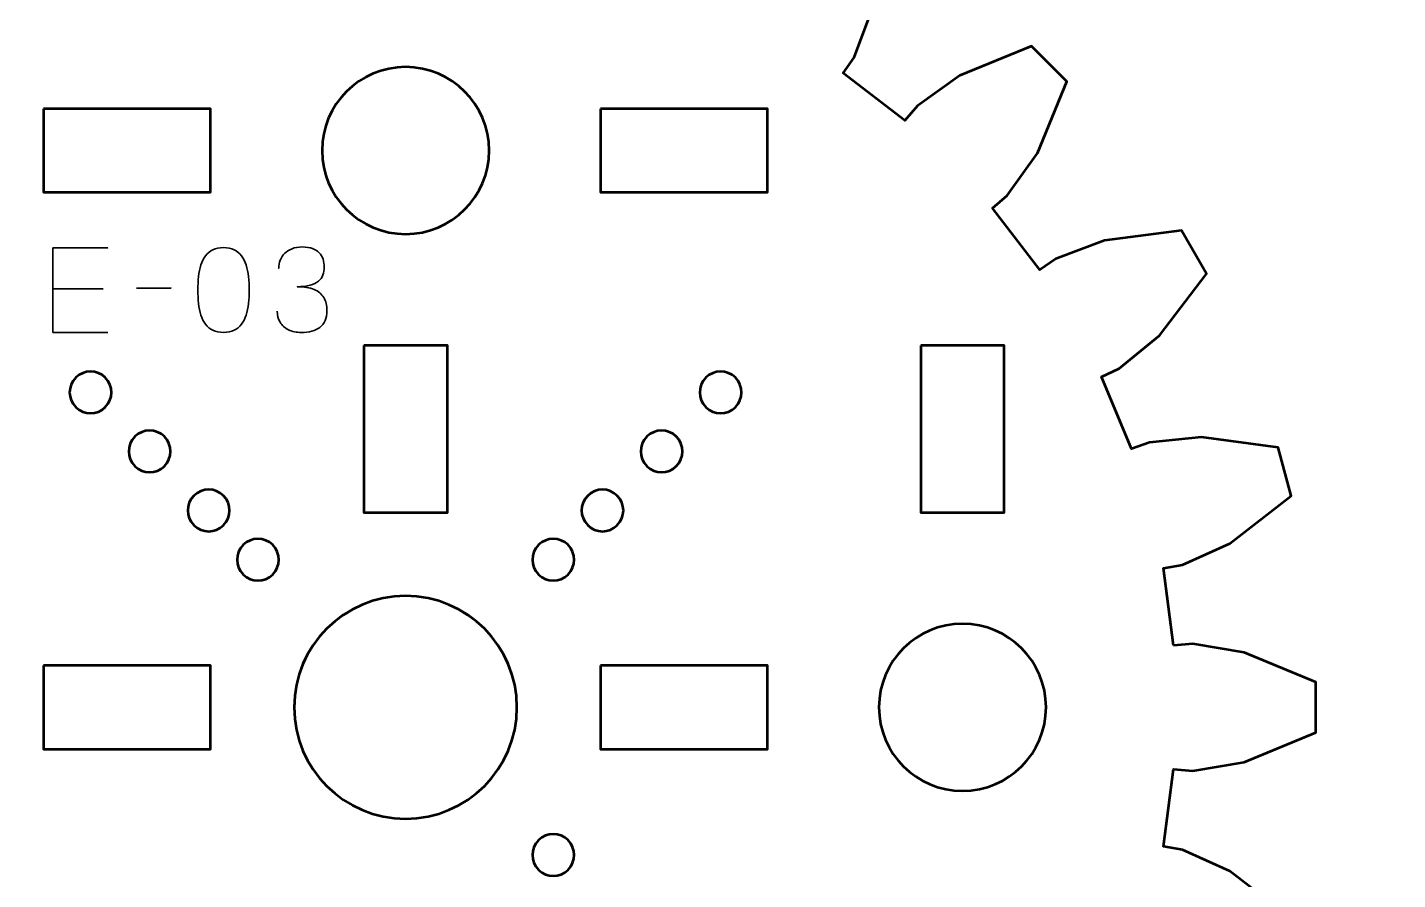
# Model space of a CAD drawing. Header units: centimetres. Extents: x -21 to 0, y -29.7 to 0.
# Drawn here: x -15.902 to -10.981, y -26.069 to -23.008 of the extents above; entities that cross this region are included whole.
import ezdxf

# ---------------------------------------------------------------- set-up
doc = ezdxf.new("R2010")
doc.units = ezdxf.units.CM
doc.header["$MEASUREMENT"] = 0
doc.layers.add('Layer 1', color=7, linetype='Continuous')

msp = doc.modelspace()

# ---------------------------------------------------------------- linework, layer by layer
at = {"layer": 'Layer 1', "color": 22, "lineweight": 53}
msp.add_open_spline([(-21.00003, -29.19995), (-21.00003, -29.19995), (-21.00003, -0.49992), (-21.00003, -0.49992), (-21.00003, -0.49992), (-21.00003, -0.22295), (-20.77694, 0.00004), (-20.49994, 0.00004), (-20.49994, 0.00004), (-20.49994, 0.00004), (-0.50008, 0.00004), (-0.50008, 0.00004), (-0.50008, 0.00004), (-0.22294, 0.00004), (0.00002, -0.22295), (0.00002, -0.49992), (0.00002, -0.49992), (0.00002, -0.49992), (0.00002, -29.19995), (0.00002, -29.19995), (0.00002, -29.19995), (0.00002, -29.47695), (-0.22294, -29.70004), (-0.50008, -29.70004), (-0.50008, -29.70004), (-0.50008, -29.70004), (-20.49994, -29.70004), (-20.49994, -29.70004), (-20.49994, -29.70004), (-20.77694, -29.70004), (-21.00003, -29.47695), (-21.00003, -29.19995)], degree=3, knots=[0, 0, 0, 0, 0.125, 0.125, 0.125, 0.125, 0.25, 0.25, 0.25, 0.25, 0.375, 0.375, 0.375, 0.375, 0.5, 0.5, 0.5, 0.5, 0.625, 0.625, 0.625, 0.625, 0.75, 0.75, 0.75, 0.75, 0.875, 0.875, 0.875, 0.875, 1, 1, 1, 1], dxfattribs=at)
at = {"layer": 'Layer 1', "color": 2, "lineweight": 53}
for points, knots in [([(-11.78553, -25.22803), (-11.78553, -25.22803), (-11.71624, -25.2224), (-11.71624, -25.2224), (-11.71624, -25.2224), (-11.71624, -25.2224), (-11.53163, -25.25273), (-11.53163, -25.25273), (-11.53163, -25.25273), (-11.53163, -25.25273), (-11.27485, -25.35994), (-11.27485, -25.35994), (-11.27485, -25.35994), (-11.27485, -25.35994), (-11.27485, -25.53996), (-11.27485, -25.53996), (-11.27485, -25.53996), (-11.27485, -25.53996), (-11.53163, -25.64744), (-11.53163, -25.64744), (-11.53163, -25.64744), (-11.53163, -25.64744), (-11.71624, -25.67771), (-11.71624, -25.67771), (-11.71624, -25.67771), (-11.71624, -25.67771), (-11.78553, -25.67214), (-11.78553, -25.67214), (-11.78553, -25.67214), (-11.78553, -25.67214), (-11.82199, -25.94935), (-11.82199, -25.94935), (-11.82199, -25.94935), (-11.82199, -25.94935), (-11.75368, -25.9619), (-11.75368, -25.9619), (-11.75368, -25.9619), (-11.75368, -25.9619), (-11.58313, -26.0389), (-11.58313, -26.0389), (-11.58313, -26.0389), (-11.58313, -26.0389), (-11.36281, -26.20904), (-11.36281, -26.20904), (-11.36281, -26.20904), (-11.36281, -26.20904), (-11.40949, -26.38283), (-11.40949, -26.38283), (-11.40949, -26.38283), (-11.40949, -26.38283), (-11.68518, -26.42027), (-11.68518, -26.42027), (-11.68518, -26.42027), (-11.68518, -26.42027), (-11.87157, -26.40175), (-11.87157, -26.40175), (-11.87157, -26.40175), (-11.87157, -26.40175), (-11.93695, -26.37844), (-11.93695, -26.37844), (-11.93695, -26.37844), (-11.93695, -26.37844), (-12.04404, -26.63675), (-12.04404, -26.63675), (-12.04404, -26.63675), (-12.04404, -26.63675), (-11.98117, -26.66647), (-11.98117, -26.66647), (-11.98117, -26.66647), (-11.98117, -26.66647), (-11.83645, -26.78511), (-11.83645, -26.78511), (-11.83645, -26.78511), (-11.83645, -26.78511), (-11.66764, -27.00637), (-11.66764, -27.00637), (-11.66764, -27.00637), (-11.66764, -27.00637), (-11.75773, -27.1623), (-11.75773, -27.1623), (-11.75773, -27.1623), (-11.75773, -27.1623), (-12.03381, -27.12698), (-12.03381, -27.12698), (-12.03381, -27.12698), (-12.03381, -27.12698), (-12.20879, -27.0608), (-12.20879, -27.0608), (-12.20879, -27.0608), (-12.20879, -27.0608), (-12.26608, -27.02123), (-12.26608, -27.02123), (-12.26608, -27.02123), (-12.26608, -27.02123), (-12.43624, -27.24309), (-12.43624, -27.24309), (-12.43624, -27.24309), (-12.43624, -27.24309), (-12.38339, -27.28823), (-12.38339, -27.28823), (-12.38339, -27.28823), (-12.38339, -27.28823), (-12.27419, -27.4403), (-12.27419, -27.4403), (-12.27419, -27.4403), (-12.27419, -27.4403), (-12.1685, -27.69762), (-12.1685, -27.69762), (-12.1685, -27.69762), (-12.1685, -27.69762), (-12.29582, -27.82499), (-12.29582, -27.82499), (-12.29582, -27.82499), (-12.29582, -27.82499), (-12.55339, -27.71944), (-12.55339, -27.71944), (-12.55339, -27.71944), (-12.55339, -27.71944), (-12.7054, -27.61026), (-12.7054, -27.61026), (-12.7054, -27.61026), (-12.7054, -27.61026), (-12.75034, -27.55721), (-12.75034, -27.55721), (-12.75034, -27.55721), (-12.75034, -27.55721), (-12.9722, -27.72735), (-12.9722, -27.72735), (-12.9722, -27.72735), (-12.9722, -27.72735), (-12.93263, -27.78464), (-12.93263, -27.78464), (-12.93263, -27.78464), (-12.93263, -27.78464), (-12.86665, -27.95982), (-12.86665, -27.95982), (-12.86665, -27.95982), (-12.86665, -27.95982), (-12.83119, -28.2359), (-12.83119, -28.2359), (-12.83119, -28.2359), (-12.83119, -28.2359), (-12.98707, -28.3258), (-12.98707, -28.3258), (-12.98707, -28.3258), (-12.98707, -28.3258), (-13.20852, -28.15718), (-13.20852, -28.15718), (-13.20852, -28.15718), (-13.20852, -28.15718), (-13.32701, -28.01232), (-13.32701, -28.01232), (-13.32701, -28.01232), (-13.32701, -28.01232), (-13.35689, -27.9496), (-13.35689, -27.9496), (-13.35689, -27.9496), (-13.35689, -27.9496), (-13.61525, -28.05648), (-13.61525, -28.05648), (-13.61525, -28.05648), (-13.61525, -28.05648), (-13.59188, -28.12207), (-13.59188, -28.12207), (-13.59188, -28.12207), (-13.59188, -28.12207), (-13.57336, -28.30827), (-13.57336, -28.30827), (-13.57336, -28.30827), (-13.57336, -28.30827), (-13.6106, -28.58415), (-13.6106, -28.58415), (-13.6106, -28.58415), (-13.6106, -28.58415), (-13.78439, -28.63062), (-13.78439, -28.63062), (-13.78439, -28.63062), (-13.78439, -28.63062), (-13.95459, -28.4105), (-13.95459, -28.4105), (-13.95459, -28.4105), (-13.95459, -28.4105), (-14.03173, -28.23977), (-14.03173, -28.23977), (-14.03173, -28.23977), (-14.03173, -28.23977), (-14.04429, -28.17146), (-14.04429, -28.17146), (-14.04429, -28.17146), (-14.04429, -28.17146), (-14.32131, -28.20796), (-14.32131, -28.20796), (-14.32131, -28.20796), (-14.32131, -28.20796), (-14.31592, -28.2772), (-14.31592, -28.2772), (-14.31592, -28.2772), (-14.31592, -28.2772), (-14.346, -28.46202), (-14.346, -28.46202), (-14.346, -28.46202), (-14.346, -28.46202), (-14.45347, -28.71879), (-14.45347, -28.71879), (-14.45347, -28.71879), (-14.45347, -28.71879), (-14.63349, -28.71879), (-14.63349, -28.71879), (-14.63349, -28.71879), (-14.63349, -28.71879), (-14.74096, -28.46202), (-14.74096, -28.46202), (-14.74096, -28.46202), (-14.74096, -28.46202), (-14.77124, -28.2772), (-14.77124, -28.2772), (-14.77124, -28.2772), (-14.77124, -28.2772), (-14.76565, -28.20796), (-14.76565, -28.20796), (-14.76565, -28.20796), (-14.76565, -28.20796), (-15.04288, -28.17146), (-15.04288, -28.17146), (-15.04288, -28.17146), (-15.04288, -28.17146), (-15.05543, -28.23977), (-15.05543, -28.23977), (-15.05543, -28.23977), (-15.05543, -28.23977), (-15.13237, -28.4105), (-15.13237, -28.4105), (-15.13237, -28.4105), (-15.13237, -28.4105), (-15.30257, -28.63062), (-15.30257, -28.63062), (-15.30257, -28.63062), (-15.30257, -28.63062), (-15.47636, -28.58415), (-15.47636, -28.58415), (-15.47636, -28.58415), (-15.47636, -28.58415), (-15.5138, -28.30827), (-15.5138, -28.30827), (-15.5138, -28.30827), (-15.5138, -28.30827), (-15.49508, -28.12207), (-15.49508, -28.12207), (-15.49508, -28.12207), (-15.49508, -28.12207), (-15.47191, -28.05648), (-15.47191, -28.05648), (-15.47191, -28.05648), (-15.47191, -28.05648), (-15.73007, -27.9496), (-15.73007, -27.9496), (-15.73007, -27.9496), (-15.73007, -27.9496), (-15.75995, -28.01232), (-15.75995, -28.01232), (-15.75995, -28.01232), (-15.75995, -28.01232), (-15.87844, -28.15718), (-15.87844, -28.15718), (-15.87844, -28.15718), (-15.87844, -28.15718), (-16.09989, -28.3258), (-16.09989, -28.3258), (-16.09989, -28.3258), (-16.09989, -28.3258), (-16.25577, -28.2359), (-16.25577, -28.2359), (-16.25577, -28.2359), (-16.25577, -28.2359), (-16.2205, -27.95982), (-16.2205, -27.95982), (-16.2205, -27.95982), (-16.2205, -27.95982), (-16.15433, -27.78464), (-16.15433, -27.78464), (-16.15433, -27.78464), (-16.15433, -27.78464), (-16.11476, -27.72735), (-16.11476, -27.72735), (-16.11476, -27.72735), (-16.11476, -27.72735), (-16.33662, -27.55721), (-16.33662, -27.55721), (-16.33662, -27.55721), (-16.33662, -27.55721), (-16.38176, -27.61026), (-16.38176, -27.61026), (-16.38176, -27.61026), (-16.38176, -27.61026), (-16.53359, -27.71944), (-16.53359, -27.71944), (-16.53359, -27.71944), (-16.53359, -27.71944), (-16.79114, -27.82499), (-16.79114, -27.82499), (-16.79114, -27.82499), (-16.79114, -27.82499), (-16.91847, -27.69762), (-16.91847, -27.69762), (-16.91847, -27.69762), (-16.91847, -27.69762), (-16.81297, -27.4403), (-16.81297, -27.4403), (-16.81297, -27.4403), (-16.81297, -27.4403), (-16.70357, -27.28823), (-16.70357, -27.28823), (-16.70357, -27.28823), (-16.70357, -27.28823), (-16.65068, -27.24309), (-16.65068, -27.24309), (-16.65068, -27.24309), (-16.65068, -27.24309), (-16.82088, -27.02123), (-16.82088, -27.02123), (-16.82088, -27.02123), (-16.82088, -27.02123), (-16.87817, -27.0608), (-16.87817, -27.0608), (-16.87817, -27.0608), (-16.87817, -27.0608), (-17.05335, -27.12698), (-17.05335, -27.12698), (-17.05335, -27.12698), (-17.05335, -27.12698), (-17.32923, -27.1623), (-17.32923, -27.1623), (-17.32923, -27.1623), (-17.32923, -27.1623), (-17.41932, -27.00637), (-17.41932, -27.00637), (-17.41932, -27.00637), (-17.41932, -27.00637), (-17.25071, -26.78511), (-17.25071, -26.78511), (-17.25071, -26.78511), (-17.25071, -26.78511), (-17.10579, -26.66647), (-17.10579, -26.66647), (-17.10579, -26.66647), (-17.10579, -26.66647), (-17.04293, -26.63675), (-17.04293, -26.63675), (-17.04293, -26.63675), (-17.04293, -26.63675), (-17.15001, -26.37844), (-17.15001, -26.37844), (-17.15001, -26.37844), (-17.15001, -26.37844), (-17.2154, -26.40175), (-17.2154, -26.40175), (-17.2154, -26.40175), (-17.2154, -26.40175), (-17.40178, -26.42027), (-17.40178, -26.42027), (-17.40178, -26.42027), (-17.40178, -26.42027), (-17.67762, -26.38283), (-17.67762, -26.38283), (-17.67762, -26.38283), (-17.67762, -26.38283), (-17.72415, -26.20904), (-17.72415, -26.20904), (-17.72415, -26.20904), (-17.72415, -26.20904), (-17.50383, -26.0389), (-17.50383, -26.0389), (-17.50383, -26.0389), (-17.50383, -26.0389), (-17.33328, -25.9619), (-17.33328, -25.9619), (-17.33328, -25.9619), (-17.33328, -25.9619), (-17.26497, -25.94935), (-17.26497, -25.94935), (-17.26497, -25.94935), (-17.26497, -25.94935), (-17.30143, -25.67214), (-17.30143, -25.67214), (-17.30143, -25.67214), (-17.30143, -25.67214), (-17.37072, -25.67771), (-17.37072, -25.67771), (-17.37072, -25.67771), (-17.37072, -25.67771), (-17.55553, -25.64744), (-17.55553, -25.64744), (-17.55553, -25.64744), (-17.55553, -25.64744), (-17.8123, -25.53996), (-17.8123, -25.53996), (-17.8123, -25.53996), (-17.8123, -25.53996), (-17.8123, -25.35994), (-17.8123, -25.35994), (-17.8123, -25.35994), (-17.8123, -25.35994), (-17.55553, -25.25273), (-17.55553, -25.25273), (-17.55553, -25.25273), (-17.55553, -25.25273), (-17.37072, -25.2224), (-17.37072, -25.2224), (-17.37072, -25.2224), (-17.37072, -25.2224), (-17.30143, -25.22803), (-17.30143, -25.22803), (-17.30143, -25.22803), (-17.30143, -25.22803), (-17.26497, -24.95076), (-17.26497, -24.95076), (-17.26497, -24.95076), (-17.26497, -24.95076), (-17.33328, -24.93822), (-17.33328, -24.93822), (-17.33328, -24.93822), (-17.33328, -24.93822), (-17.50383, -24.86106), (-17.50383, -24.86106), (-17.50383, -24.86106), (-17.50383, -24.86106), (-17.72415, -24.69092), (-17.72415, -24.69092), (-17.72415, -24.69092), (-17.72415, -24.69092), (-17.67762, -24.51707), (-17.67762, -24.51707), (-17.67762, -24.51707), (-17.67762, -24.51707), (-17.40178, -24.47983), (-17.40178, -24.47983), (-17.40178, -24.47983), (-17.40178, -24.47983), (-17.2154, -24.49835), (-17.2154, -24.49835), (-17.2154, -24.49835), (-17.2154, -24.49835), (-17.15001, -24.52172), (-17.15001, -24.52172), (-17.15001, -24.52172), (-17.15001, -24.52172), (-17.04293, -24.26336), (-17.04293, -24.26336), (-17.04293, -24.26336), (-17.04293, -24.26336), (-17.10579, -24.23348), (-17.10579, -24.23348), (-17.10579, -24.23348), (-17.10579, -24.23348), (-17.25071, -24.115), (-17.25071, -24.115), (-17.25071, -24.115), (-17.25071, -24.115), (-17.41932, -23.89354), (-17.41932, -23.89354), (-17.41932, -23.89354), (-17.41932, -23.89354), (-17.32923, -23.73767), (-17.32923, -23.73767), (-17.32923, -23.73767), (-17.32923, -23.73767), (-17.05335, -23.77318), (-17.05335, -23.77318), (-17.05335, -23.77318), (-17.05335, -23.77318), (-16.87817, -23.83912), (-16.87817, -23.83912), (-16.87817, -23.83912), (-16.87817, -23.83912), (-16.82088, -23.87867), (-16.82088, -23.87867), (-16.82088, -23.87867), (-16.82088, -23.87867), (-16.65068, -23.65682), (-16.65068, -23.65682), (-16.65068, -23.65682), (-16.65068, -23.65682), (-16.70357, -23.61187), (-16.70357, -23.61187), (-16.70357, -23.61187), (-16.70357, -23.61187), (-16.81297, -23.45986), (-16.81297, -23.45986), (-16.81297, -23.45986), (-16.81297, -23.45986), (-16.91847, -23.20229), (-16.91847, -23.20229), (-16.91847, -23.20229), (-16.91847, -23.20229), (-16.79114, -23.07497), (-16.79114, -23.07497), (-16.79114, -23.07497), (-16.79114, -23.07497), (-16.53359, -23.18066), (-16.53359, -23.18066), (-16.53359, -23.18066), (-16.53359, -23.18066), (-16.38176, -23.28986), (-16.38176, -23.28986), (-16.38176, -23.28986), (-16.38176, -23.28986), (-16.33662, -23.34275), (-16.33662, -23.34275), (-16.33662, -23.34275), (-16.33662, -23.34275), (-16.11476, -23.17257), (-16.11476, -23.17257), (-16.11476, -23.17257), (-16.11476, -23.17257), (-16.15433, -23.11547), (-16.15433, -23.11547), (-16.15433, -23.11547), (-16.15433, -23.11547), (-16.2205, -22.94029), (-16.2205, -22.94029), (-16.2205, -22.94029), (-16.2205, -22.94029), (-16.25577, -22.6642), (-16.25577, -22.6642), (-16.25577, -22.6642), (-16.25577, -22.6642), (-16.09989, -22.57432), (-16.09989, -22.57432), (-16.09989, -22.57432), (-16.09989, -22.57432), (-15.87844, -22.74293), (-15.87844, -22.74293), (-15.87844, -22.74293), (-15.87844, -22.74293), (-15.75995, -22.88764), (-15.75995, -22.88764), (-15.75995, -22.88764), (-15.75995, -22.88764), (-15.73007, -22.95051), (-15.73007, -22.95051), (-15.73007, -22.95051), (-15.73007, -22.95051), (-15.47191, -22.84344), (-15.47191, -22.84344), (-15.47191, -22.84344), (-15.47191, -22.84344), (-15.49508, -22.77805), (-15.49508, -22.77805), (-15.49508, -22.77805), (-15.49508, -22.77805), (-15.5138, -22.5919), (-15.5138, -22.5919), (-15.5138, -22.5919), (-15.5138, -22.5919), (-15.47636, -22.316), (-15.47636, -22.316), (-15.47636, -22.316), (-15.47636, -22.316), (-15.30257, -22.26929), (-15.30257, -22.26929), (-15.30257, -22.26929), (-15.30257, -22.26929), (-15.13237, -22.48962), (-15.13237, -22.48962), (-15.13237, -22.48962), (-15.13237, -22.48962), (-15.05543, -22.66015), (-15.05543, -22.66015), (-15.05543, -22.66015), (-15.05543, -22.66015), (-15.04288, -22.72846), (-15.04288, -22.72846), (-15.04288, -22.72846), (-15.04288, -22.72846), (-14.76565, -22.692), (-14.76565, -22.692), (-14.76565, -22.692), (-14.76565, -22.692), (-14.77124, -22.62276), (-14.77124, -22.62276), (-14.77124, -22.62276), (-14.77124, -22.62276), (-14.74096, -22.4381), (-14.74096, -22.4381), (-14.74096, -22.4381), (-14.74096, -22.4381), (-14.63349, -22.18132), (-14.63349, -22.18132), (-14.63349, -22.18132), (-14.63349, -22.18132), (-14.45347, -22.18132), (-14.45347, -22.18132), (-14.45347, -22.18132), (-14.45347, -22.18132), (-14.346, -22.4381), (-14.346, -22.4381), (-14.346, -22.4381), (-14.346, -22.4381), (-14.31592, -22.62276), (-14.31592, -22.62276), (-14.31592, -22.62276), (-14.31592, -22.62276), (-14.32131, -22.692), (-14.32131, -22.692), (-14.32131, -22.692), (-14.32131, -22.692), (-14.04429, -22.72846), (-14.04429, -22.72846), (-14.04429, -22.72846), (-14.04429, -22.72846), (-14.03173, -22.66015), (-14.03173, -22.66015), (-14.03173, -22.66015), (-14.03173, -22.66015), (-13.95459, -22.48962), (-13.95459, -22.48962), (-13.95459, -22.48962), (-13.95459, -22.48962), (-13.78439, -22.26929), (-13.78439, -22.26929), (-13.78439, -22.26929), (-13.78439, -22.26929), (-13.6106, -22.316), (-13.6106, -22.316), (-13.6106, -22.316), (-13.6106, -22.316), (-13.57336, -22.5919), (-13.57336, -22.5919), (-13.57336, -22.5919), (-13.57336, -22.5919), (-13.59188, -22.77805), (-13.59188, -22.77805), (-13.59188, -22.77805), (-13.59188, -22.77805), (-13.61525, -22.84344), (-13.61525, -22.84344), (-13.61525, -22.84344), (-13.61525, -22.84344), (-13.35689, -22.95051), (-13.35689, -22.95051), (-13.35689, -22.95051), (-13.35689, -22.95051), (-13.32701, -22.88764), (-13.32701, -22.88764), (-13.32701, -22.88764), (-13.32701, -22.88764), (-13.20852, -22.74293), (-13.20852, -22.74293), (-13.20852, -22.74293), (-13.20852, -22.74293), (-12.98707, -22.57432), (-12.98707, -22.57432), (-12.98707, -22.57432), (-12.98707, -22.57432), (-12.83119, -22.6642), (-12.83119, -22.6642), (-12.83119, -22.6642), (-12.83119, -22.6642), (-12.86665, -22.94029), (-12.86665, -22.94029), (-12.86665, -22.94029), (-12.86665, -22.94029), (-12.93263, -23.11547), (-12.93263, -23.11547), (-12.93263, -23.11547), (-12.93263, -23.11547), (-12.9722, -23.17257), (-12.9722, -23.17257), (-12.9722, -23.17257), (-12.9722, -23.17257), (-12.75034, -23.34275), (-12.75034, -23.34275), (-12.75034, -23.34275), (-12.75034, -23.34275), (-12.7054, -23.28986), (-12.7054, -23.28986), (-12.7054, -23.28986), (-12.7054, -23.28986), (-12.55339, -23.18066), (-12.55339, -23.18066), (-12.55339, -23.18066), (-12.55339, -23.18066), (-12.29582, -23.07497), (-12.29582, -23.07497), (-12.29582, -23.07497), (-12.29582, -23.07497), (-12.1685, -23.20229), (-12.1685, -23.20229), (-12.1685, -23.20229), (-12.1685, -23.20229), (-12.27419, -23.45986), (-12.27419, -23.45986), (-12.27419, -23.45986), (-12.27419, -23.45986), (-12.38339, -23.61187), (-12.38339, -23.61187), (-12.38339, -23.61187), (-12.38339, -23.61187), (-12.43624, -23.65682), (-12.43624, -23.65682), (-12.43624, -23.65682), (-12.43624, -23.65682), (-12.26608, -23.87867), (-12.26608, -23.87867), (-12.26608, -23.87867), (-12.26608, -23.87867), (-12.20879, -23.83912), (-12.20879, -23.83912), (-12.20879, -23.83912), (-12.20879, -23.83912), (-12.03381, -23.77318), (-12.03381, -23.77318), (-12.03381, -23.77318), (-12.03381, -23.77318), (-11.75773, -23.73767), (-11.75773, -23.73767), (-11.75773, -23.73767), (-11.75773, -23.73767), (-11.66764, -23.89354), (-11.66764, -23.89354), (-11.66764, -23.89354), (-11.66764, -23.89354), (-11.83645, -24.115), (-11.83645, -24.115), (-11.83645, -24.115), (-11.83645, -24.115), (-11.98117, -24.23348), (-11.98117, -24.23348), (-11.98117, -24.23348), (-11.98117, -24.23348), (-12.04404, -24.26336), (-12.04404, -24.26336), (-12.04404, -24.26336), (-12.04404, -24.26336), (-11.93695, -24.52172), (-11.93695, -24.52172), (-11.93695, -24.52172), (-11.93695, -24.52172), (-11.87157, -24.49835), (-11.87157, -24.49835), (-11.87157, -24.49835), (-11.87157, -24.49835), (-11.68518, -24.47983), (-11.68518, -24.47983), (-11.68518, -24.47983), (-11.68518, -24.47983), (-11.40949, -24.51707), (-11.40949, -24.51707), (-11.40949, -24.51707), (-11.40949, -24.51707), (-11.36281, -24.69092), (-11.36281, -24.69092), (-11.36281, -24.69092), (-11.36281, -24.69092), (-11.58313, -24.86106), (-11.58313, -24.86106), (-11.58313, -24.86106), (-11.58313, -24.86106), (-11.75368, -24.93822), (-11.75368, -24.93822), (-11.75368, -24.93822), (-11.75368, -24.93822), (-11.82199, -24.95076), (-11.82199, -24.95076), (-11.82199, -24.95076), (-11.82199, -24.95076), (-11.78553, -25.22803), (-11.78553, -25.22803)], [0, 0, 0, 0, 0.0052083, 0.0052083, 0.0052083, 0.0052083, 0.0104167, 0.0104167, 0.0104167, 0.0104167, 0.015625, 0.015625, 0.015625, 0.015625, 0.0208333, 0.0208333, 0.0208333, 0.0208333, 0.0260417, 0.0260417, 0.0260417, 0.0260417, 0.03125, 0.03125, 0.03125, 0.03125, 0.0364583, 0.0364583, 0.0364583, 0.0364583, 0.0416667, 0.0416667, 0.0416667, 0.0416667, 0.046875, 0.046875, 0.046875, 0.046875, 0.0520833, 0.0520833, 0.0520833, 0.0520833, 0.0572917, 0.0572917, 0.0572917, 0.0572917, 0.0625, 0.0625, 0.0625, 0.0625, 0.0677083, 0.0677083, 0.0677083, 0.0677083, 0.0729167, 0.0729167, 0.0729167, 0.0729167, 0.078125, 0.078125, 0.078125, 0.078125, 0.0833333, 0.0833333, 0.0833333, 0.0833333, 0.0885417, 0.0885417, 0.0885417, 0.0885417, 0.09375, 0.09375, 0.09375, 0.09375, 0.0989583, 0.0989583, 0.0989583, 0.0989583, 0.1041667, 0.1041667, 0.1041667, 0.1041667, 0.109375, 0.109375, 0.109375, 0.109375, 0.1145833, 0.1145833, 0.1145833, 0.1145833, 0.1197917, 0.1197917, 0.1197917, 0.1197917, 0.125, 0.125, 0.125, 0.125, 0.1302083, 0.1302083, 0.1302083, 0.1302083, 0.1354167, 0.1354167, 0.1354167, 0.1354167, 0.140625, 0.140625, 0.140625, 0.140625, 0.1458333, 0.1458333, 0.1458333, 0.1458333, 0.1510417, 0.1510417, 0.1510417, 0.1510417, 0.15625, 0.15625, 0.15625, 0.15625, 0.1614583, 0.1614583, 0.1614583, 0.1614583, 0.1666667, 0.1666667, 0.1666667, 0.1666667, 0.171875, 0.171875, 0.171875, 0.171875, 0.1770833, 0.1770833, 0.1770833, 0.1770833, 0.1822917, 0.1822917, 0.1822917, 0.1822917, 0.1875, 0.1875, 0.1875, 0.1875, 0.1927083, 0.1927083, 0.1927083, 0.1927083, 0.1979167, 0.1979167, 0.1979167, 0.1979167, 0.203125, 0.203125, 0.203125, 0.203125, 0.2083333, 0.2083333, 0.2083333, 0.2083333, 0.2135417, 0.2135417, 0.2135417, 0.2135417, 0.21875, 0.21875, 0.21875, 0.21875, 0.2239583, 0.2239583, 0.2239583, 0.2239583, 0.2291667, 0.2291667, 0.2291667, 0.2291667, 0.234375, 0.234375, 0.234375, 0.234375, 0.2395833, 0.2395833, 0.2395833, 0.2395833, 0.2447917, 0.2447917, 0.2447917, 0.2447917, 0.25, 0.25, 0.25, 0.25, 0.2552083, 0.2552083, 0.2552083, 0.2552083, 0.2604167, 0.2604167, 0.2604167, 0.2604167, 0.265625, 0.265625, 0.265625, 0.265625, 0.2708333, 0.2708333, 0.2708333, 0.2708333, 0.2760417, 0.2760417, 0.2760417, 0.2760417, 0.28125, 0.28125, 0.28125, 0.28125, 0.2864583, 0.2864583, 0.2864583, 0.2864583, 0.2916667, 0.2916667, 0.2916667, 0.2916667, 0.296875, 0.296875, 0.296875, 0.296875, 0.3020833, 0.3020833, 0.3020833, 0.3020833, 0.3072917, 0.3072917, 0.3072917, 0.3072917, 0.3125, 0.3125, 0.3125, 0.3125, 0.3177083, 0.3177083, 0.3177083, 0.3177083, 0.3229167, 0.3229167, 0.3229167, 0.3229167, 0.328125, 0.328125, 0.328125, 0.328125, 0.3333333, 0.3333333, 0.3333333, 0.3333333, 0.3385417, 0.3385417, 0.3385417, 0.3385417, 0.34375, 0.34375, 0.34375, 0.34375, 0.3489583, 0.3489583, 0.3489583, 0.3489583, 0.3541667, 0.3541667, 0.3541667, 0.3541667, 0.359375, 0.359375, 0.359375, 0.359375, 0.3645833, 0.3645833, 0.3645833, 0.3645833, 0.3697917, 0.3697917, 0.3697917, 0.3697917, 0.375, 0.375, 0.375, 0.375, 0.3802083, 0.3802083, 0.3802083, 0.3802083, 0.3854167, 0.3854167, 0.3854167, 0.3854167, 0.390625, 0.390625, 0.390625, 0.390625, 0.3958333, 0.3958333, 0.3958333, 0.3958333, 0.4010417, 0.4010417, 0.4010417, 0.4010417, 0.40625, 0.40625, 0.40625, 0.40625, 0.4114583, 0.4114583, 0.4114583, 0.4114583, 0.4166667, 0.4166667, 0.4166667, 0.4166667, 0.421875, 0.421875, 0.421875, 0.421875, 0.4270833, 0.4270833, 0.4270833, 0.4270833, 0.4322917, 0.4322917, 0.4322917, 0.4322917, 0.4375, 0.4375, 0.4375, 0.4375, 0.4427083, 0.4427083, 0.4427083, 0.4427083, 0.4479167, 0.4479167, 0.4479167, 0.4479167, 0.453125, 0.453125, 0.453125, 0.453125, 0.4583333, 0.4583333, 0.4583333, 0.4583333, 0.4635417, 0.4635417, 0.4635417, 0.4635417, 0.46875, 0.46875, 0.46875, 0.46875, 0.4739583, 0.4739583, 0.4739583, 0.4739583, 0.4791667, 0.4791667, 0.4791667, 0.4791667, 0.484375, 0.484375, 0.484375, 0.484375, 0.4895833, 0.4895833, 0.4895833, 0.4895833, 0.4947917, 0.4947917, 0.4947917, 0.4947917, 0.5, 0.5, 0.5, 0.5, 0.5052083, 0.5052083, 0.5052083, 0.5052083, 0.5104167, 0.5104167, 0.5104167, 0.5104167, 0.515625, 0.515625, 0.515625, 0.515625, 0.5208333, 0.5208333, 0.5208333, 0.5208333, 0.5260417, 0.5260417, 0.5260417, 0.5260417, 0.53125, 0.53125, 0.53125, 0.53125, 0.5364583, 0.5364583, 0.5364583, 0.5364583, 0.5416667, 0.5416667, 0.5416667, 0.5416667, 0.546875, 0.546875, 0.546875, 0.546875, 0.5520833, 0.5520833, 0.5520833, 0.5520833, 0.5572917, 0.5572917, 0.5572917, 0.5572917, 0.5625, 0.5625, 0.5625, 0.5625, 0.5677083, 0.5677083, 0.5677083, 0.5677083, 0.5729167, 0.5729167, 0.5729167, 0.5729167, 0.578125, 0.578125, 0.578125, 0.578125, 0.5833333, 0.5833333, 0.5833333, 0.5833333, 0.5885417, 0.5885417, 0.5885417, 0.5885417, 0.59375, 0.59375, 0.59375, 0.59375, 0.5989583, 0.5989583, 0.5989583, 0.5989583, 0.6041667, 0.6041667, 0.6041667, 0.6041667, 0.609375, 0.609375, 0.609375, 0.609375, 0.6145833, 0.6145833, 0.6145833, 0.6145833, 0.6197917, 0.6197917, 0.6197917, 0.6197917, 0.625, 0.625, 0.625, 0.625, 0.6302083, 0.6302083, 0.6302083, 0.6302083, 0.6354167, 0.6354167, 0.6354167, 0.6354167, 0.640625, 0.640625, 0.640625, 0.640625, 0.6458333, 0.6458333, 0.6458333, 0.6458333, 0.6510417, 0.6510417, 0.6510417, 0.6510417, 0.65625, 0.65625, 0.65625, 0.65625, 0.6614583, 0.6614583, 0.6614583, 0.6614583, 0.6666667, 0.6666667, 0.6666667, 0.6666667, 0.671875, 0.671875, 0.671875, 0.671875, 0.6770833, 0.6770833, 0.6770833, 0.6770833, 0.6822917, 0.6822917, 0.6822917, 0.6822917, 0.6875, 0.6875, 0.6875, 0.6875, 0.6927083, 0.6927083, 0.6927083, 0.6927083, 0.6979167, 0.6979167, 0.6979167, 0.6979167, 0.703125, 0.703125, 0.703125, 0.703125, 0.7083333, 0.7083333, 0.7083333, 0.7083333, 0.7135417, 0.7135417, 0.7135417, 0.7135417, 0.71875, 0.71875, 0.71875, 0.71875, 0.7239583, 0.7239583, 0.7239583, 0.7239583, 0.7291667, 0.7291667, 0.7291667, 0.7291667, 0.734375, 0.734375, 0.734375, 0.734375, 0.7395833, 0.7395833, 0.7395833, 0.7395833, 0.7447917, 0.7447917, 0.7447917, 0.7447917, 0.75, 0.75, 0.75, 0.75, 0.7552083, 0.7552083, 0.7552083, 0.7552083, 0.7604167, 0.7604167, 0.7604167, 0.7604167, 0.765625, 0.765625, 0.765625, 0.765625, 0.7708333, 0.7708333, 0.7708333, 0.7708333, 0.7760417, 0.7760417, 0.7760417, 0.7760417, 0.78125, 0.78125, 0.78125, 0.78125, 0.7864583, 0.7864583, 0.7864583, 0.7864583, 0.7916667, 0.7916667, 0.7916667, 0.7916667, 0.796875, 0.796875, 0.796875, 0.796875, 0.8020833, 0.8020833, 0.8020833, 0.8020833, 0.8072917, 0.8072917, 0.8072917, 0.8072917, 0.8125, 0.8125, 0.8125, 0.8125, 0.8177083, 0.8177083, 0.8177083, 0.8177083, 0.8229167, 0.8229167, 0.8229167, 0.8229167, 0.828125, 0.828125, 0.828125, 0.828125, 0.8333333, 0.8333333, 0.8333333, 0.8333333, 0.8385417, 0.8385417, 0.8385417, 0.8385417, 0.84375, 0.84375, 0.84375, 0.84375, 0.8489583, 0.8489583, 0.8489583, 0.8489583, 0.8541667, 0.8541667, 0.8541667, 0.8541667, 0.859375, 0.859375, 0.859375, 0.859375, 0.8645833, 0.8645833, 0.8645833, 0.8645833, 0.8697917, 0.8697917, 0.8697917, 0.8697917, 0.875, 0.875, 0.875, 0.875, 0.8802083, 0.8802083, 0.8802083, 0.8802083, 0.8854167, 0.8854167, 0.8854167, 0.8854167, 0.890625, 0.890625, 0.890625, 0.890625, 0.8958333, 0.8958333, 0.8958333, 0.8958333, 0.9010417, 0.9010417, 0.9010417, 0.9010417, 0.90625, 0.90625, 0.90625, 0.90625, 0.9114583, 0.9114583, 0.9114583, 0.9114583, 0.9166667, 0.9166667, 0.9166667, 0.9166667, 0.921875, 0.921875, 0.921875, 0.921875, 0.9270833, 0.9270833, 0.9270833, 0.9270833, 0.9322917, 0.9322917, 0.9322917, 0.9322917, 0.9375, 0.9375, 0.9375, 0.9375, 0.9427083, 0.9427083, 0.9427083, 0.9427083, 0.9479167, 0.9479167, 0.9479167, 0.9479167, 0.953125, 0.953125, 0.953125, 0.953125, 0.9583333, 0.9583333, 0.9583333, 0.9583333, 0.9635417, 0.9635417, 0.9635417, 0.9635417, 0.96875, 0.96875, 0.96875, 0.96875, 0.9739583, 0.9739583, 0.9739583, 0.9739583, 0.9791667, 0.9791667, 0.9791667, 0.9791667, 0.984375, 0.984375, 0.984375, 0.984375, 0.9895833, 0.9895833, 0.9895833, 0.9895833, 0.9947917, 0.9947917, 0.9947917, 0.9947917, 1, 1, 1, 1]), ([(-14.14357, -25.45006), (-14.14357, -25.67094), (-14.32269, -25.85006), (-14.54357, -25.85006), (-14.54357, -25.85006), (-14.76441, -25.85006), (-14.94359, -25.67094), (-14.94359, -25.45006), (-14.94359, -25.45006), (-14.94359, -25.22922), (-14.76441, -25.05004), (-14.54357, -25.05004), (-14.54357, -25.05004), (-14.32269, -25.05004), (-14.14357, -25.22922), (-14.14357, -25.45006)], [0, 0, 0, 0, 0.25, 0.25, 0.25, 0.25, 0.5, 0.5, 0.5, 0.5, 0.75, 0.75, 0.75, 0.75, 1, 1, 1, 1])]:
    msp.add_open_spline(points, degree=3, knots=knots, dxfattribs=at)
at = {"layer": 'Layer 1', "lineweight": 53}
for points in [[(-14.24355, -23.45007), (-14.24355, -23.6157), (-14.37789, -23.75008), (-14.54354, -23.75008), (-14.54354, -23.75008), (-14.70917, -23.75008), (-14.84355, -23.6157), (-14.84355, -23.45007), (-14.84355, -23.45007), (-14.84355, -23.2843), (-14.70917, -23.15007), (-14.54354, -23.15007), (-14.54354, -23.15007), (-14.37789, -23.15007), (-14.24355, -23.2843), (-14.24355, -23.45007)], [(-15.84357, -23.3), (-15.84357, -23.3), (-15.24356, -23.3), (-15.24356, -23.3), (-15.24356, -23.3), (-15.24356, -23.3), (-15.24356, -23.6), (-15.24356, -23.6), (-15.24356, -23.6), (-15.24356, -23.6), (-15.84357, -23.6), (-15.84357, -23.6), (-15.84357, -23.6), (-15.84357, -23.6), (-15.84357, -23.3), (-15.84357, -23.3)], [(-13.8435, -23.3), (-13.8435, -23.3), (-13.2435, -23.3), (-13.2435, -23.3), (-13.2435, -23.3), (-13.2435, -23.3), (-13.2435, -23.6), (-13.2435, -23.6), (-13.2435, -23.6), (-13.2435, -23.6), (-13.8435, -23.6), (-13.8435, -23.6), (-13.8435, -23.6), (-13.8435, -23.6), (-13.8435, -23.3), (-13.8435, -23.3)], [(-14.69362, -24.14998), (-14.69362, -24.14998), (-14.39362, -24.14998), (-14.39362, -24.14998), (-14.39362, -24.14998), (-14.39362, -24.14998), (-14.39362, -24.74999), (-14.39362, -24.74999), (-14.39362, -24.74999), (-14.39362, -24.74999), (-14.69362, -24.74999), (-14.69362, -24.74999), (-14.69362, -24.74999), (-14.69362, -24.74999), (-14.69362, -24.14998), (-14.69362, -24.14998)], [(-12.69352, -24.14998), (-12.69352, -24.14998), (-12.39351, -24.14998), (-12.39351, -24.14998), (-12.39351, -24.14998), (-12.39351, -24.14998), (-12.39351, -24.74999), (-12.39351, -24.74999), (-12.39351, -24.74999), (-12.39351, -24.74999), (-12.69352, -24.74999), (-12.69352, -24.74999), (-12.69352, -24.74999), (-12.69352, -24.74999), (-12.69352, -24.14998), (-12.69352, -24.14998)], [(-14.14354, -25.45001), (-14.14354, -25.67089), (-14.32266, -25.85001), (-14.54354, -25.85001), (-14.54354, -25.85001), (-14.76438, -25.85001), (-14.94356, -25.67089), (-14.94356, -25.45001), (-14.94356, -25.45001), (-14.94356, -25.22917), (-14.76438, -25.04999), (-14.54354, -25.04999), (-14.54354, -25.04999), (-14.32266, -25.04999), (-14.14354, -25.22917), (-14.14354, -25.45001)], [(-12.24358, -25.45001), (-12.24358, -25.61566), (-12.37782, -25.75), (-12.54359, -25.75), (-12.54359, -25.75), (-12.70925, -25.75), (-12.84359, -25.61566), (-12.84359, -25.45001), (-12.84359, -25.45001), (-12.84359, -25.28438), (-12.70925, -25.15), (-12.54359, -25.15), (-12.54359, -25.15), (-12.37782, -25.15), (-12.24358, -25.28438), (-12.24358, -25.45001)], [(-15.84357, -25.29993), (-15.84357, -25.29993), (-15.24356, -25.29993), (-15.24356, -25.29993), (-15.24356, -25.29993), (-15.24356, -25.29993), (-15.24356, -25.59993), (-15.24356, -25.59993), (-15.24356, -25.59993), (-15.24356, -25.59993), (-15.84357, -25.59993), (-15.84357, -25.59993), (-15.84357, -25.59993), (-15.84357, -25.59993), (-15.84357, -25.29993), (-15.84357, -25.29993)], [(-13.8435, -25.29993), (-13.8435, -25.29993), (-13.2435, -25.29993), (-13.2435, -25.29993), (-13.2435, -25.29993), (-13.2435, -25.29993), (-13.2435, -25.59993), (-13.2435, -25.59993), (-13.2435, -25.59993), (-13.2435, -25.59993), (-13.8435, -25.59993), (-13.8435, -25.59993), (-13.8435, -25.59993), (-13.8435, -25.59993), (-13.8435, -25.29993), (-13.8435, -25.29993)]]:
    msp.add_open_spline(points, degree=3, knots=[0, 0, 0, 0, 0.25, 0.25, 0.25, 0.25, 0.5, 0.5, 0.5, 0.5, 0.75, 0.75, 0.75, 0.75, 1, 1, 1, 1], dxfattribs=at)
at = {"layer": 'Layer 1', "color": 30, "lineweight": 35}
for points, knots in [([(-15.613, -24.10349), (-15.613, -24.10349), (-15.81027, -24.10349), (-15.81027, -24.10349), (-15.81027, -24.10349), (-15.81027, -24.10349), (-15.81027, -23.79996), (-15.81027, -23.79996), (-15.81027, -23.79996), (-15.81027, -23.79996), (-15.613, -23.79996), (-15.613, -23.79996), (-15.613, -23.79996), (-15.613, -23.79996), (-15.81027, -23.79996), (-15.81027, -23.79996), (-15.81027, -23.79996), (-15.81027, -23.79996), (-15.81027, -24.10349), (-15.81027, -24.10349), (-15.81027, -24.10349), (-15.81027, -24.10349), (-15.613, -24.10349), (-15.613, -24.10349)], [0, 0, 0, 0, 0.1666667, 0.1666667, 0.1666667, 0.1666667, 0.3333333, 0.3333333, 0.3333333, 0.3333333, 0.5, 0.5, 0.5, 0.5, 0.6666667, 0.6666667, 0.6666667, 0.6666667, 0.8333333, 0.8333333, 0.8333333, 0.8333333, 1, 1, 1, 1]), ([(-15.19729, -24.10349), (-15.18248, -24.10342), (-15.16971, -24.10081), (-15.15905, -24.09573), (-15.15905, -24.09573), (-15.14847, -24.09065), (-15.13965, -24.08338), (-15.1326, -24.07414), (-15.1326, -24.07414), (-15.12561, -24.06483), (-15.12011, -24.05382), (-15.11602, -24.04112), (-15.11602, -24.04112), (-15.11199, -24.02842), (-15.1091, -24.01452), (-15.10748, -23.99928), (-15.10748, -23.99928), (-15.10578, -23.98404), (-15.10494, -23.96802), (-15.10501, -23.95109), (-15.10501, -23.95109), (-15.10494, -23.93423), (-15.10578, -23.91821), (-15.10748, -23.90304), (-15.10748, -23.90304), (-15.1091, -23.88787), (-15.11199, -23.8739), (-15.11602, -23.8612), (-15.11602, -23.8612), (-15.12011, -23.84857), (-15.12561, -23.83757), (-15.1326, -23.82818), (-15.1326, -23.82818), (-15.13965, -23.81887), (-15.14847, -23.8116), (-15.15905, -23.80652), (-15.15905, -23.80652), (-15.16971, -23.80137), (-15.18248, -23.79876), (-15.19729, -23.79869), (-15.19729, -23.79869), (-15.21211, -23.79876), (-15.22488, -23.80137), (-15.23554, -23.80652), (-15.23554, -23.80652), (-15.24612, -23.8116), (-15.25494, -23.81887), (-15.26199, -23.82818), (-15.26199, -23.82818), (-15.26898, -23.83757), (-15.27448, -23.84857), (-15.27857, -23.8612), (-15.27857, -23.8612), (-15.2826, -23.8739), (-15.28549, -23.88787), (-15.28711, -23.90304), (-15.28711, -23.90304), (-15.2888, -23.91821), (-15.28965, -23.93423), (-15.28958, -23.95109), (-15.28958, -23.95109), (-15.28965, -23.96802), (-15.2888, -23.98404), (-15.28711, -23.99928), (-15.28711, -23.99928), (-15.28549, -24.01452), (-15.2826, -24.02842), (-15.27857, -24.04112), (-15.27857, -24.04112), (-15.27448, -24.05382), (-15.26898, -24.06483), (-15.26199, -24.07414), (-15.26199, -24.07414), (-15.25494, -24.08338), (-15.24612, -24.09065), (-15.23554, -24.09573), (-15.23554, -24.09573), (-15.22488, -24.10081), (-15.21211, -24.10342), (-15.19729, -24.10349)], [0, 0, 0, 0, 0.05, 0.05, 0.05, 0.05, 0.1, 0.1, 0.1, 0.1, 0.15, 0.15, 0.15, 0.15, 0.2, 0.2, 0.2, 0.2, 0.25, 0.25, 0.25, 0.25, 0.3, 0.3, 0.3, 0.3, 0.35, 0.35, 0.35, 0.35, 0.4, 0.4, 0.4, 0.4, 0.45, 0.45, 0.45, 0.45, 0.5, 0.5, 0.5, 0.5, 0.55, 0.55, 0.55, 0.55, 0.6, 0.6, 0.6, 0.6, 0.65, 0.65, 0.65, 0.65, 0.7, 0.7, 0.7, 0.7, 0.75, 0.75, 0.75, 0.75, 0.8, 0.8, 0.8, 0.8, 0.85, 0.85, 0.85, 0.85, 0.9, 0.9, 0.9, 0.9, 0.95, 0.95, 0.95, 0.95, 1, 1, 1, 1]), ([(-15.19729, -24.10349), (-15.18248, -24.10342), (-15.16971, -24.10081), (-15.15905, -24.09573), (-15.15905, -24.09573), (-15.14847, -24.09065), (-15.13965, -24.08338), (-15.1326, -24.07414), (-15.1326, -24.07414), (-15.12561, -24.06483), (-15.12011, -24.05382), (-15.11602, -24.04112), (-15.11602, -24.04112), (-15.11199, -24.02842), (-15.1091, -24.01452), (-15.10748, -23.99928), (-15.10748, -23.99928), (-15.10578, -23.98404), (-15.10494, -23.96802), (-15.10501, -23.95109), (-15.10501, -23.95109), (-15.10494, -23.93423), (-15.10578, -23.91821), (-15.10748, -23.90304), (-15.10748, -23.90304), (-15.1091, -23.88787), (-15.11199, -23.8739), (-15.11602, -23.8612), (-15.11602, -23.8612), (-15.12011, -23.84857), (-15.12561, -23.83757), (-15.1326, -23.82818), (-15.1326, -23.82818), (-15.13965, -23.81887), (-15.14847, -23.8116), (-15.15905, -23.80652), (-15.15905, -23.80652), (-15.16971, -23.80137), (-15.18248, -23.79876), (-15.19729, -23.79869), (-15.19729, -23.79869), (-15.21211, -23.79876), (-15.22488, -23.80137), (-15.23554, -23.80652), (-15.23554, -23.80652), (-15.24612, -23.8116), (-15.25494, -23.81887), (-15.26199, -23.82818), (-15.26199, -23.82818), (-15.26898, -23.83757), (-15.27448, -23.84857), (-15.27857, -23.8612), (-15.27857, -23.8612), (-15.2826, -23.8739), (-15.28549, -23.88787), (-15.28711, -23.90304), (-15.28711, -23.90304), (-15.2888, -23.91821), (-15.28965, -23.93423), (-15.28958, -23.95109), (-15.28958, -23.95109), (-15.28965, -23.96802), (-15.2888, -23.98404), (-15.28711, -23.99928), (-15.28711, -23.99928), (-15.28549, -24.01452), (-15.2826, -24.02842), (-15.27857, -24.04112), (-15.27857, -24.04112), (-15.27448, -24.05382), (-15.26898, -24.06483), (-15.26199, -24.07414), (-15.26199, -24.07414), (-15.25494, -24.08338), (-15.24612, -24.09065), (-15.23554, -24.09573), (-15.23554, -24.09573), (-15.22488, -24.10081), (-15.21211, -24.10342), (-15.19729, -24.10349)], [0, 0, 0, 0, 0.05, 0.05, 0.05, 0.05, 0.1, 0.1, 0.1, 0.1, 0.15, 0.15, 0.15, 0.15, 0.2, 0.2, 0.2, 0.2, 0.25, 0.25, 0.25, 0.25, 0.3, 0.3, 0.3, 0.3, 0.35, 0.35, 0.35, 0.35, 0.4, 0.4, 0.4, 0.4, 0.45, 0.45, 0.45, 0.45, 0.5, 0.5, 0.5, 0.5, 0.55, 0.55, 0.55, 0.55, 0.6, 0.6, 0.6, 0.6, 0.65, 0.65, 0.65, 0.65, 0.7, 0.7, 0.7, 0.7, 0.75, 0.75, 0.75, 0.75, 0.8, 0.8, 0.8, 0.8, 0.85, 0.85, 0.85, 0.85, 0.9, 0.9, 0.9, 0.9, 0.95, 0.95, 0.95, 0.95, 1, 1, 1, 1]), ([(-15.00468, -24.02687), (-15.00461, -24.04211), (-15.00108, -24.05537), (-14.9941, -24.06687), (-14.9941, -24.06687), (-14.98711, -24.0783), (-14.97716, -24.08726), (-14.96418, -24.09368), (-14.96418, -24.09368), (-14.9512, -24.1001), (-14.93561, -24.10335), (-14.91747, -24.10349), (-14.91747, -24.10349), (-14.90386, -24.10349), (-14.89151, -24.10208), (-14.88029, -24.09912), (-14.88029, -24.09912), (-14.86914, -24.09615), (-14.85955, -24.09157), (-14.85143, -24.08529), (-14.85143, -24.08529), (-14.84332, -24.07901), (-14.83711, -24.07089), (-14.83267, -24.06102), (-14.83267, -24.06102), (-14.82829, -24.05107), (-14.82611, -24.03914), (-14.82604, -24.02517), (-14.82604, -24.02517), (-14.82596, -24.00655), (-14.82977, -23.99081), (-14.83732, -23.97804), (-14.83732, -23.97804), (-14.84487, -23.96527), (-14.85659, -23.95568), (-14.87232, -23.94912), (-14.87232, -23.94912), (-14.88805, -23.94255), (-14.90823, -23.93924), (-14.93271, -23.93924), (-14.93271, -23.93924), (-14.91444, -23.93931), (-14.89913, -23.93762), (-14.88664, -23.93416), (-14.88664, -23.93416), (-14.87422, -23.9307), (-14.86428, -23.92583), (-14.8568, -23.91948), (-14.8568, -23.91948), (-14.84932, -23.9132), (-14.84389, -23.90572), (-14.84064, -23.89712), (-14.84064, -23.89712), (-14.83732, -23.88858), (-14.8357, -23.8792), (-14.83577, -23.86897), (-14.83577, -23.86897), (-14.8357, -23.85873), (-14.83711, -23.84928), (-14.83993, -23.84053), (-14.83993, -23.84053), (-14.84269, -23.83178), (-14.8472, -23.82409), (-14.85334, -23.81753), (-14.85334, -23.81753), (-14.85948, -23.81097), (-14.86759, -23.80582), (-14.87754, -23.80215), (-14.87754, -23.80215), (-14.88756, -23.79848), (-14.89977, -23.79665), (-14.91409, -23.79658), (-14.91409, -23.79658), (-14.92834, -23.79665), (-14.94083, -23.79876), (-14.95141, -23.80286), (-14.95141, -23.80286), (-14.96207, -23.80695), (-14.97081, -23.81252), (-14.97787, -23.81965), (-14.97787, -23.81965), (-14.98485, -23.82677), (-14.99008, -23.83489), (-14.99353, -23.84406), (-14.99353, -23.84406), (-14.99706, -23.85323), (-14.99875, -23.86297), (-14.99875, -23.8732), (-14.99875, -23.8732), (-14.99875, -23.86297), (-14.99706, -23.85323), (-14.99353, -23.84406), (-14.99353, -23.84406), (-14.99008, -23.83489), (-14.98485, -23.82677), (-14.97787, -23.81965), (-14.97787, -23.81965), (-14.97081, -23.81252), (-14.96207, -23.80695), (-14.95141, -23.80286), (-14.95141, -23.80286), (-14.94083, -23.79876), (-14.92834, -23.79665), (-14.91409, -23.79658), (-14.91409, -23.79658), (-14.89977, -23.79665), (-14.88756, -23.79848), (-14.87754, -23.80215), (-14.87754, -23.80215), (-14.86759, -23.80582), (-14.85948, -23.81097), (-14.85334, -23.81753), (-14.85334, -23.81753), (-14.8472, -23.82409), (-14.84269, -23.83178), (-14.83993, -23.84053), (-14.83993, -23.84053), (-14.83711, -23.84928), (-14.8357, -23.85873), (-14.83577, -23.86897), (-14.83577, -23.86897), (-14.8357, -23.8792), (-14.83732, -23.88858), (-14.84064, -23.89712), (-14.84064, -23.89712), (-14.84389, -23.90572), (-14.84932, -23.9132), (-14.8568, -23.91948), (-14.8568, -23.91948), (-14.86428, -23.92583), (-14.87422, -23.9307), (-14.88664, -23.93416), (-14.88664, -23.93416), (-14.89913, -23.93762), (-14.91444, -23.93931), (-14.93271, -23.93924), (-14.93271, -23.93924), (-14.90823, -23.93924), (-14.88805, -23.94255), (-14.87232, -23.94912), (-14.87232, -23.94912), (-14.85659, -23.95568), (-14.84487, -23.96527), (-14.83732, -23.97804), (-14.83732, -23.97804), (-14.82977, -23.99081), (-14.82596, -24.00655), (-14.82604, -24.02517), (-14.82604, -24.02517), (-14.82611, -24.03914), (-14.82829, -24.05107), (-14.83267, -24.06102), (-14.83267, -24.06102), (-14.83711, -24.07089), (-14.84332, -24.07901), (-14.85143, -24.08529), (-14.85143, -24.08529), (-14.85955, -24.09157), (-14.86914, -24.09615), (-14.88029, -24.09912), (-14.88029, -24.09912), (-14.89151, -24.10208), (-14.90386, -24.10349), (-14.91747, -24.10349), (-14.91747, -24.10349), (-14.93561, -24.10335), (-14.9512, -24.1001), (-14.96418, -24.09368), (-14.96418, -24.09368), (-14.97716, -24.08726), (-14.98711, -24.0783), (-14.9941, -24.06687), (-14.9941, -24.06687), (-15.00108, -24.05537), (-15.00461, -24.04211), (-15.00468, -24.02687)], [0, 0, 0, 0, 0.0227273, 0.0227273, 0.0227273, 0.0227273, 0.0454545, 0.0454545, 0.0454545, 0.0454545, 0.0681818, 0.0681818, 0.0681818, 0.0681818, 0.0909091, 0.0909091, 0.0909091, 0.0909091, 0.1136364, 0.1136364, 0.1136364, 0.1136364, 0.1363636, 0.1363636, 0.1363636, 0.1363636, 0.1590909, 0.1590909, 0.1590909, 0.1590909, 0.1818182, 0.1818182, 0.1818182, 0.1818182, 0.2045455, 0.2045455, 0.2045455, 0.2045455, 0.2272727, 0.2272727, 0.2272727, 0.2272727, 0.25, 0.25, 0.25, 0.25, 0.2727273, 0.2727273, 0.2727273, 0.2727273, 0.2954545, 0.2954545, 0.2954545, 0.2954545, 0.3181818, 0.3181818, 0.3181818, 0.3181818, 0.3409091, 0.3409091, 0.3409091, 0.3409091, 0.3636364, 0.3636364, 0.3636364, 0.3636364, 0.3863636, 0.3863636, 0.3863636, 0.3863636, 0.4090909, 0.4090909, 0.4090909, 0.4090909, 0.4318182, 0.4318182, 0.4318182, 0.4318182, 0.4545455, 0.4545455, 0.4545455, 0.4545455, 0.4772727, 0.4772727, 0.4772727, 0.4772727, 0.5, 0.5, 0.5, 0.5, 0.5227273, 0.5227273, 0.5227273, 0.5227273, 0.5454545, 0.5454545, 0.5454545, 0.5454545, 0.5681818, 0.5681818, 0.5681818, 0.5681818, 0.5909091, 0.5909091, 0.5909091, 0.5909091, 0.6136364, 0.6136364, 0.6136364, 0.6136364, 0.6363636, 0.6363636, 0.6363636, 0.6363636, 0.6590909, 0.6590909, 0.6590909, 0.6590909, 0.6818182, 0.6818182, 0.6818182, 0.6818182, 0.7045455, 0.7045455, 0.7045455, 0.7045455, 0.7272727, 0.7272727, 0.7272727, 0.7272727, 0.75, 0.75, 0.75, 0.75, 0.7727273, 0.7727273, 0.7727273, 0.7727273, 0.7954545, 0.7954545, 0.7954545, 0.7954545, 0.8181818, 0.8181818, 0.8181818, 0.8181818, 0.8409091, 0.8409091, 0.8409091, 0.8409091, 0.8636364, 0.8636364, 0.8636364, 0.8636364, 0.8863636, 0.8863636, 0.8863636, 0.8863636, 0.9090909, 0.9090909, 0.9090909, 0.9090909, 0.9318182, 0.9318182, 0.9318182, 0.9318182, 0.9545455, 0.9545455, 0.9545455, 0.9545455, 0.9772727, 0.9772727, 0.9772727, 0.9772727, 1, 1, 1, 1]), ([(-15.62993, -23.94728), (-15.62993, -23.94728), (-15.81027, -23.94728), (-15.81027, -23.94728), (-15.81027, -23.94728), (-15.81027, -23.94728), (-15.62993, -23.94728), (-15.62993, -23.94728)], [0, 0, 0, 0, 0.5, 0.5, 0.5, 0.5, 1, 1, 1, 1]), ([(-15.50971, -23.94389), (-15.50971, -23.94389), (-15.38652, -23.94389), (-15.38652, -23.94389), (-15.38652, -23.94389), (-15.38652, -23.94389), (-15.50971, -23.94389), (-15.50971, -23.94389)], [0, 0, 0, 0, 0.5, 0.5, 0.5, 0.5, 1, 1, 1, 1])]:
    msp.add_open_spline(points, degree=3, knots=knots, dxfattribs=at)
at = {"layer": 'Layer 1', "color": 250, "lineweight": 53}
for points in [[(-15.62189, -24.26564), (-15.59261, -24.29492), (-15.59261, -24.34243), (-15.62189, -24.37171), (-15.62189, -24.37171), (-15.65117, -24.40099), (-15.69867, -24.40099), (-15.72795, -24.37171), (-15.72795, -24.37171), (-15.75723, -24.34243), (-15.75723, -24.29492), (-15.72795, -24.26564), (-15.72795, -24.26564), (-15.69867, -24.23636), (-15.65117, -24.23636), (-15.62189, -24.26564)], [(-13.35915, -24.37171), (-13.38843, -24.40099), (-13.43593, -24.40099), (-13.46521, -24.37171), (-13.46521, -24.37171), (-13.49449, -24.34243), (-13.49449, -24.29492), (-13.46521, -24.26564), (-13.46521, -24.26564), (-13.43593, -24.23636), (-13.38843, -24.23636), (-13.35915, -24.26564), (-13.35915, -24.26564), (-13.32987, -24.29492), (-13.32987, -24.34243), (-13.35915, -24.37171)], [(-15.40976, -24.47777), (-15.38048, -24.50705), (-15.38048, -24.55456), (-15.40976, -24.58384), (-15.40976, -24.58384), (-15.43904, -24.61312), (-15.48654, -24.61312), (-15.51582, -24.58384), (-15.51582, -24.58384), (-15.5451, -24.55456), (-15.5451, -24.50705), (-15.51582, -24.47777), (-15.51582, -24.47777), (-15.48654, -24.44849), (-15.43904, -24.44849), (-15.40976, -24.47777)], [(-13.57128, -24.58384), (-13.60056, -24.61312), (-13.64806, -24.61312), (-13.67734, -24.58384), (-13.67734, -24.58384), (-13.70662, -24.55456), (-13.70662, -24.50705), (-13.67734, -24.47777), (-13.67734, -24.47777), (-13.64806, -24.44849), (-13.60056, -24.44849), (-13.57128, -24.47777), (-13.57128, -24.47777), (-13.542, -24.50705), (-13.542, -24.55456), (-13.57128, -24.58384)], [(-15.19762, -24.68991), (-15.16834, -24.71919), (-15.16834, -24.76669), (-15.19762, -24.79597), (-15.19762, -24.79597), (-15.2269, -24.82525), (-15.27441, -24.82525), (-15.30369, -24.79597), (-15.30369, -24.79597), (-15.33297, -24.76669), (-15.33297, -24.71919), (-15.30369, -24.68991), (-15.30369, -24.68991), (-15.27441, -24.66063), (-15.2269, -24.66063), (-15.19762, -24.68991)], [(-15.19762, -24.68991), (-15.16834, -24.71919), (-15.16834, -24.76669), (-15.19762, -24.79597), (-15.19762, -24.79597), (-15.2269, -24.82525), (-15.27441, -24.82525), (-15.30369, -24.79597), (-15.30369, -24.79597), (-15.33297, -24.76669), (-15.33297, -24.71919), (-15.30369, -24.68991), (-15.30369, -24.68991), (-15.27441, -24.66063), (-15.2269, -24.66063), (-15.19762, -24.68991)], [(-13.78341, -24.79597), (-13.81269, -24.82525), (-13.8602, -24.82525), (-13.88948, -24.79597), (-13.88948, -24.79597), (-13.91876, -24.76669), (-13.91876, -24.71919), (-13.88948, -24.68991), (-13.88948, -24.68991), (-13.8602, -24.66063), (-13.81269, -24.66063), (-13.78341, -24.68991), (-13.78341, -24.68991), (-13.75413, -24.71919), (-13.75413, -24.76669), (-13.78341, -24.79597)], [(-13.78341, -24.79597), (-13.81269, -24.82525), (-13.8602, -24.82525), (-13.88948, -24.79597), (-13.88948, -24.79597), (-13.91876, -24.76669), (-13.91876, -24.71919), (-13.88948, -24.68991), (-13.88948, -24.68991), (-13.8602, -24.66063), (-13.81269, -24.66063), (-13.78341, -24.68991), (-13.78341, -24.68991), (-13.75413, -24.71919), (-13.75413, -24.76669), (-13.78341, -24.79597)], [(-15.02085, -24.86668), (-14.99157, -24.89596), (-14.99157, -24.94347), (-15.02085, -24.97275), (-15.02085, -24.97275), (-15.05013, -25.00203), (-15.09763, -25.00203), (-15.12691, -24.97275), (-15.12691, -24.97275), (-15.15619, -24.94347), (-15.15619, -24.89596), (-15.12691, -24.86668), (-15.12691, -24.86668), (-15.09763, -24.8374), (-15.05013, -24.8374), (-15.02085, -24.86668)], [(-13.96019, -24.97275), (-13.98947, -25.00203), (-14.03697, -25.00203), (-14.06625, -24.97275), (-14.06625, -24.97275), (-14.09553, -24.94347), (-14.09553, -24.89596), (-14.06625, -24.86668), (-14.06625, -24.86668), (-14.03697, -24.8374), (-13.98947, -24.8374), (-13.96019, -24.86668), (-13.96019, -24.86668), (-13.93091, -24.89596), (-13.93091, -24.94347), (-13.96019, -24.97275)], [(-14.06625, -26.03341), (-14.09553, -26.00413), (-14.09553, -25.95662), (-14.06625, -25.92734), (-14.06625, -25.92734), (-14.03697, -25.89806), (-13.98947, -25.89806), (-13.96019, -25.92734), (-13.96019, -25.92734), (-13.93091, -25.95662), (-13.93091, -26.00413), (-13.96019, -26.03341), (-13.96019, -26.03341), (-13.98947, -26.06269), (-14.03697, -26.06269), (-14.06625, -26.03341)]]:
    msp.add_open_spline(points, degree=3, knots=[0, 0, 0, 0, 0.25, 0.25, 0.25, 0.25, 0.5, 0.5, 0.5, 0.5, 0.75, 0.75, 0.75, 0.75, 1, 1, 1, 1], dxfattribs=at)

doc.saveas('drawing.dxf')
